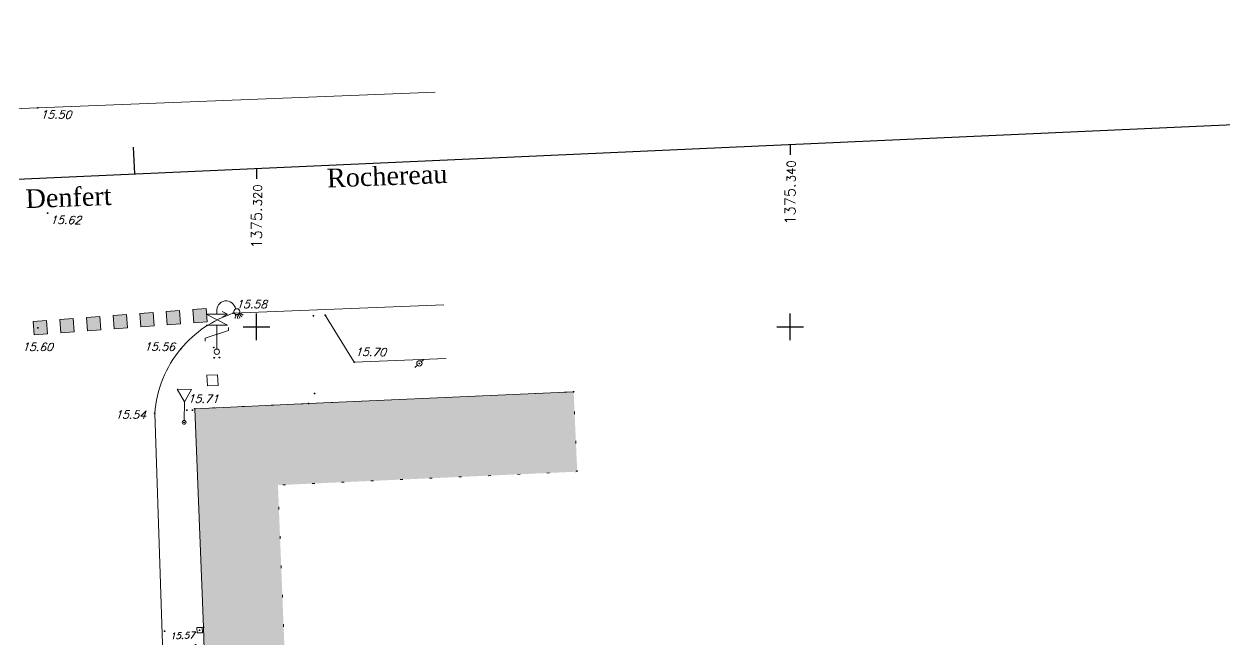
# Model space of a CAD drawing. Header units: metres. Extents: x 1373359 to 1376054, y 5226623 to 5228666.
# Drawn here: x 1375311.28 to 1375356.26, y 5226788.26 to 5226811.35 of the extents above; entities that cross this region are included whole.
import ezdxf
from ezdxf.enums import TextEntityAlignment as Align

# ---------------------------------------------------------------- set-up
doc = ezdxf.new("R2010")
doc.units = ezdxf.units.M
doc.header["$LTSCALE"] = 2
doc.header["$PDMODE"] = 32
doc.header["$PDSIZE"] = 0.02
doc.linetypes.add('POINTILLE', pattern=[0.25, 0, -0.25])
doc.layers.get('0').update_dxf_attribs({"color": 6})
for name, color, linetype, lineweight in [('ASSEP_P_AFFCAR', 5, 'Continuous', 0), ('DIVERS_P_POINT', 7, 'Continuous', 9), ('EAU_P_BCR', 4, 'Continuous', 9), ('FDP_F_BATI', 7, 'Continuous', 9), ('FDP_L_BATI', 7, 'Continuous', 9), ('MUL_P_SUPXET--', 1, 'Continuous', 9), ('SIGH_L_CEDEZ', 7, 'Continuous', 9), ('VOIE_F_TEXNOM', 7, 'Continuous', 0), ('VOIE_L_BORDURE', 7, 'Continuous', 9)]:
    doc.layers.add(name, color=color, linetype=linetype, lineweight=lineweight)
for name, color, linetype in [('MEP_F_CADRE', 7, 'Continuous'), ('MEP_F_CARRO', 7, 'Continuous'), ('MEP_F_TEXCARRO', 7, 'Continuous'), ('TopoAlt', 7, 'Continuous'), ('Topojis', 7, 'Continuous')]:
    doc.layers.add(name, color=color, linetype=linetype)
doc.styles.add('Romans 1.0', font='Romans.shx', dxfattribs={"height": 0.2})
doc.styles.get("Standard").update_dxf_attribs({"font": 'romans.shx'})
doc.styles.add('TNR', font='TIMES.TTF', dxfattribs={"width": 0.999})

# ---------------------------------------------------------------- blocks, each defined once
blk = doc.blocks.new('Tcpoint')
at = {"color": 0}
blk.add_point((0, 0), dxfattribs=at)
at = {"layer": 'TopoAlt'}
blk.add_attdef('ALT', (0.2, 0.2), '', height=0.24, dxfattribs=at)
blk = doc.blocks.new('TCPOINTZ0')
at = {"color": 0}
blk.add_point((0, 0), dxfattribs=at)
blk = doc.blocks.new('r021')
at = {"color": 0, "linetype": 'Continuous'}
for p, q in [((-0.269, 1.237), (0.268, 1.237)), ((0, 0.773), (-0.269, 1.237)), ((0.268, 1.237), (0, 0.773)), ((0, 0.773), (0, 0.07))]:
    blk.add_line(p, q, dxfattribs=at)
at = {"color": 0}
blk.add_circle((0, 0), 0.07, dxfattribs=at)
blk = doc.blocks.new('a001')
at = {"color": 0}
for points in [[(0.160355, 0.160355), (0.070711, 0.070711)], [(-0.070711, -0.070711), (-0.160355, -0.160355)]]:
    blk.add_lwpolyline(points, dxfattribs=at)
blk.add_circle((0, 0), 0.1, dxfattribs=at)
blk = doc.blocks.new('L016')
at = {"color": 0}
for p, q in [((0, 1.510991), (0, 1.4)), ((0, 1), (0, 0.1))]:
    blk.add_line(p, q, dxfattribs=at)
for points in [[(0.4, 1.4), (-0.4, 1.4), (0.4, 1), (-0.4, 1)], [(0.2, 1.5), (0.4, 1.4), (0.2, 1.3)], [(0.700628, 1.399688), (0.684459, 1.240974)], [(0.752708, 1.388229), (0.78082, 1.234594)], [(0.792944, 1.396773), (0.86024, 1.256612)], [(0.830421, 1.422331), (0.931041, 1.303495)], [(0.855244, 1.462269), (0.984837, 1.372556)], [(-0.438601, 0.390519), (-0.438601, 0.500753), (0.438601, 0.792376), (0.438601, 0.902609)]]:
    blk.add_lwpolyline(points, dxfattribs=at)
for centre, radius in [((0.75, 1.5), 0.111803), ((0, 0), 0.1)]:
    blk.add_circle(centre, radius, dxfattribs=at)
blk.add_arc((0.35, 1.55), 0.353553, 8.130102, 188.130102, dxfattribs=at)
blk = doc.blocks.new('CB012')
at = {"color": 0}
blk.add_line((0, 0), (0, 0), dxfattribs=at)
blk.add_lwpolyline([(-0.1, -0.1), (-0.1, 0.1), (0.1, 0.1), (0.1, -0.1)], close=True, dxfattribs=at)
blk = doc.blocks.new('CB014')
at = {"color": 0}
blk.add_line((0, 0), (0, 0), dxfattribs=at)
blk.add_lwpolyline([(-0.2, -0.2), (-0.2, 0.2), (0.2, 0.2), (0.2, -0.2)], close=True, dxfattribs=at)

msp = doc.modelspace()

# ---------------------------------------------------------------- hatches: boundary and pattern name
at = {"layer": 'FDP_F_BATI'}
msp.add_hatch(color=9, dxfattribs=at).paths.add_polyline_path([(1375322.615, 5226779.478), (1375322.474, 5226783.412), (1375321.185, 5226784.438), (1375320.802, 5226794.064), (1375332.02, 5226794.568), (1375331.885, 5226797.565), (1375321.942, 5226797.117), (1375317.686, 5226796.928), (1375318.012, 5226788.735), (1375318.035, 5226787.903), (1375318.059, 5226787.076), (1375318.211, 5226782.973), (1375319.272, 5226782.109), (1375320.005, 5226781.546)])
at = {"layer": 'SIGH_L_CEDEZ'}
h = msp.add_hatch(color=9, dxfattribs=at)
h.paths.add_polyline_path([(1375312.129, 5226800.232), (1375311.63, 5226800.194), (1375311.668, 5226799.696), (1375312.166, 5226799.733)])
h.paths.add_polyline_path([(1375313.126, 5226800.306), (1375312.627, 5226800.269), (1375312.665, 5226799.77), (1375313.163, 5226799.808)])
h.paths.add_polyline_path([(1375314.123, 5226800.381), (1375313.625, 5226800.344), (1375313.662, 5226799.845), (1375314.161, 5226799.882)])
h.paths.add_polyline_path([(1375315.12, 5226800.456), (1375314.622, 5226800.418), (1375314.659, 5226799.92), (1375315.158, 5226799.957)])
h.paths.add_polyline_path([(1375316.118, 5226800.53), (1375315.619, 5226800.493), (1375315.656, 5226799.994), (1375316.155, 5226800.032)])
h.paths.add_polyline_path([(1375317.115, 5226800.605), (1375316.616, 5226800.568), (1375316.654, 5226800.069), (1375317.152, 5226800.106)])
h.paths.add_polyline_path([(1375318.112, 5226800.68), (1375317.613, 5226800.642), (1375317.651, 5226800.144), (1375318.149, 5226800.181)])

# ---------------------------------------------------------------- linework, layer by layer
at = {"layer": 'FDP_F_BATI', "color": 255, "linetype": 'POINTILLE', "ltscale": 2, "flags": 128}
msp.add_lwpolyline([(1375322.615, 5226779.478), (1375322.474, 5226783.412), (1375321.185, 5226784.438), (1375320.802, 5226794.064), (1375332.02, 5226794.568), (1375331.885, 5226797.565), (1375321.942, 5226797.117), (1375317.686, 5226796.928), (1375318.012, 5226788.735), (1375318.035, 5226787.903), (1375318.059, 5226787.076), (1375318.211, 5226782.973), (1375319.272, 5226782.109), (1375320.005, 5226781.546)], close=True, dxfattribs=at)
at = {"layer": 'FDP_L_BATI'}
msp.add_lwpolyline([(1375331.885, 5226797.565), (1375321.942, 5226797.117), (1375317.686, 5226796.928), (1375318.012, 5226788.735), (1375318.035, 5226787.903), (1375318.235, 5226787.909)], dxfattribs=at)
at = {"layer": 'MEP_F_CADRE', "flags": 128}
for points in [[(1375193.192, 5226741.78), (1375276.098, 5226745.507), (1375273.475, 5226803.848), (1375440.307, 5226811.347), (1375448.219, 5226635.325), (1375198.471, 5226624.098), (1375193.182, 5226741.779)], [(1375315.433, 5226805.734), (1375315.388, 5226806.733)]]:
    msp.add_lwpolyline(points, dxfattribs=at)
at = {"layer": 'MEP_F_CARRO'}
for p, q in [((1375320, 5226799.5), (1375320, 5226800.5)), ((1375340, 5226799.5), (1375340, 5226800.5)), ((1375319.5, 5226800), (1375320.5, 5226800)), ((1375339.5, 5226800), (1375340.5, 5226800))]:
    msp.add_line(p, q, dxfattribs=at)
at = {"layer": 'MEP_F_TEXCARRO'}
for p, q in [((1375340, 5226806.838), (1375340, 5226806.438)), ((1375320, 5226805.939), (1375320, 5226805.539))]:
    msp.add_line(p, q, dxfattribs=at)
at = {"layer": 'SIGH_L_CEDEZ', "flags": 128}
for points in [[(1375317.613, 5226800.642), (1375318.112, 5226800.68)], [(1375318.112, 5226800.68), (1375318.149, 5226800.181)], [(1375311.63, 5226800.194), (1375312.129, 5226800.232)], [(1375312.129, 5226800.232), (1375312.166, 5226799.733)], [(1375313.625, 5226800.344), (1375314.123, 5226800.381)], [(1375313.625, 5226800.344), (1375313.662, 5226799.845)], [(1375314.123, 5226800.381), (1375314.161, 5226799.882)], [(1375314.622, 5226800.418), (1375315.12, 5226800.456)], [(1375314.622, 5226800.418), (1375314.659, 5226799.92)], [(1375315.12, 5226800.456), (1375315.158, 5226799.957)], [(1375315.619, 5226800.493), (1375316.118, 5226800.53)], [(1375315.619, 5226800.493), (1375315.656, 5226799.994)], [(1375316.118, 5226800.53), (1375316.155, 5226800.032)], [(1375316.616, 5226800.568), (1375317.115, 5226800.605)], [(1375316.616, 5226800.568), (1375316.654, 5226800.069)], [(1375317.115, 5226800.605), (1375317.152, 5226800.106)], [(1375317.613, 5226800.642), (1375317.651, 5226800.144)], [(1375311.63, 5226800.194), (1375311.668, 5226799.696)], [(1375313.662, 5226799.845), (1375314.161, 5226799.882)], [(1375314.659, 5226799.92), (1375315.158, 5226799.957)], [(1375315.656, 5226799.994), (1375316.155, 5226800.032)], [(1375316.654, 5226800.069), (1375317.152, 5226800.106)], [(1375317.651, 5226800.144), (1375318.149, 5226800.181)], [(1375311.668, 5226799.696), (1375312.166, 5226799.733)]]:
    msp.add_lwpolyline(points, dxfattribs=at)
msp.add_lwpolyline([(1375313.163, 5226799.808), (1375312.665, 5226799.77), (1375312.627, 5226800.269), (1375313.126, 5226800.306)], close=True, dxfattribs=at)
at = {"layer": 'VOIE_L_BORDURE'}
msp.add_line((1375323.663, 5226798.666), (1375327.104, 5226798.805), dxfattribs=at)
msp.add_lwpolyline([(1375326.698, 5226808.797), (1375311.801, 5226808.207), (1375297.667, 5226807.645)], dxfattribs=at)
msp.add_lwpolyline([(1375402.724, 5226713.379), (1375400.701, 5226715.025), (1375392.427, 5226721.694), (1375389.545, 5226723.966), (1375382.385, 5226729.671), (1375376.313, 5226734.583), (1375370.429, 5226739.315), (1375366.386, 5226742.485), (1375359.222, 5226748.264), (1375358.284, 5226749.023), (1375355.295, 5226751.422), (1375347.521, 5226757.654), (1375339.552, 5226764.036), (1375336.617, 5226766.396), (1375328.098, 5226773.128), (1375324.472, 5226776.058), (1375318.028, 5226781.188, -0.046775), (1375317.289, 5226781.898, -0.078091), (1375316.889, 5226782.542, -0.105958), (1375316.617, 5226783.97), (1375316.184, 5226796.759, -0.155756), (1375317.163, 5226799.173, -0.141291), (1375319.128, 5226800.505), (1375327.023, 5226800.827)], format="xyb", dxfattribs=at)
at = {"layer": 'VOIE_L_BORDURE', "linetype": 'Continuous', "flags": 128}
msp.add_lwpolyline([(1375322.576, 5226800.431), (1375323.663, 5226798.666)], dxfattribs=at)

# ---------------------------------------------------------------- block references
at = {"layer": 'ASSEP_P_AFFCAR', "yscale": -1.000000000058171, "rotation": 1.605553189707896}
msp.add_blockref('CB012', (1375317.864, 5226788.625), dxfattribs=at)
at = {"layer": 'DIVERS_P_POINT', "yscale": -1.000000000059976, "rotation": 2.536222058108397}
msp.add_blockref('CB014', (1375318.348, 5226797.989), dxfattribs=at)
at = {"layer": 'EAU_P_BCR', "yscale": -1.000000000358183, "rotation": 86.17566470917495}
msp.add_blockref('a001', (1375326.104, 5226798.626), dxfattribs=at)
at = {"layer": 'MUL_P_SUPXET--'}
msp.add_blockref('L016', (1375318.511, 5226799.065), dxfattribs=at)
at = {"layer": 'SIGH_L_CEDEZ', "rotation": 359.5468884782459}
msp.add_blockref('r021', (1375317.286, 5226796.416), dxfattribs=at)
at = {"layer": 'Topojis'}
ref = msp.add_blockref('Tcpoint', (1375311.801, 5226808.207), dxfattribs=dict(at, rotation=359.5468884782459))
ref.add_attrib('ALT', '15.50', dxfattribs={"layer": 'TopoAlt', "color": 7, "height": 0.3, "rotation": 359.5469, "style": 'Romans 1.0', "oblique": 18}).set_placement((1375311.901, 5226808.106), align=Align.TOP_LEFT)
ref = msp.add_blockref('Tcpoint', (1375312.168, 5226804.257), dxfattribs=dict(at, rotation=359.5468884782459))
ref.add_attrib('ALT', '15.62', dxfattribs={"layer": 'TopoAlt', "color": 7, "height": 0.3, "rotation": 359.5469, "style": 'Romans 1.0', "oblique": 18}).set_placement((1375312.267, 5226804.156), align=Align.TOP_LEFT)
ref = msp.add_blockref('Tcpoint', (1375319.128, 5226800.505), dxfattribs=dict(at, rotation=359.5468884782459))
ref.add_attrib('ALT', '15.58', dxfattribs={"layer": 'TopoAlt', "color": 7, "height": 0.3, "rotation": 359.5469, "style": 'Romans 1.0', "oblique": 18}).set_placement((1375319.236, 5226801.001), align=Align.TOP_LEFT)
at = {"layer": 'Topojis', "rotation": 359.5468884782459}
for p in [(1375322.129, 5226800.404), (1375322.576, 5226800.431), (1375318.396, 5226799.221), (1375318.41, 5226798.838), (1375318.61, 5226798.844), (1375326.104, 5226798.626), (1375331.885, 5226797.565), (1375321.942, 5226797.117), (1375322.176, 5226797.5), (1375317.598, 5226796.875), (1375317.686, 5226796.928), (1375317.286, 5226796.416), (1375316.551, 5226788.589), (1375317.864, 5226788.625), (1375318.012, 5226788.735)]:
    msp.add_blockref('TCPOINTZ0', p, dxfattribs=at)
at = {"layer": 'Topojis'}
ref = msp.add_blockref('Tcpoint', (1375311.803, 5226799.957), dxfattribs=dict(at, rotation=359.5468884782459))
ref.add_attrib('ALT', '15.60', dxfattribs={"layer": 'TopoAlt', "color": 7, "height": 0.3, "rotation": 359.5469, "style": 'Romans 1.0', "oblique": 18}).set_placement((1375311.209, 5226799.399), align=Align.TOP_LEFT)
ref = msp.add_blockref('Tcpoint', (1375317.163, 5226799.173), dxfattribs=dict(at, rotation=359.5468884782459))
ref.add_attrib('ALT', '15.56', dxfattribs={"layer": 'TopoAlt', "color": 7, "height": 0.3, "rotation": 359.5469, "style": 'Romans 1.0', "oblique": 18}).set_placement((1375315.784, 5226799.407), align=Align.TOP_LEFT)
ref = msp.add_blockref('Tcpoint', (1375323.663, 5226798.666), dxfattribs=dict(at, rotation=359.5468884782459))
ref.add_attrib('ALT', '15.70', dxfattribs={"layer": 'TopoAlt', "color": 7, "height": 0.3, "rotation": 359.5469, "style": 'Romans 1.0', "oblique": 18}).set_placement((1375323.695, 5226799.209), align=Align.TOP_LEFT)
ref = msp.add_blockref('Tcpoint', (1375317.388, 5226796.875), dxfattribs=dict(at, rotation=359.5468884782459))
ref.add_attrib('ALT', '15.71', dxfattribs={"layer": 'TopoAlt', "color": 7, "height": 0.3, "rotation": 359.5469, "style": 'Romans 1.0', "oblique": 18}).set_placement((1375317.418, 5226797.456), align=Align.TOP_LEFT)
ref = msp.add_blockref('Tcpoint', (1375316.184, 5226796.759), dxfattribs=dict(at, rotation=359.5468884782459))
ref.add_attrib('ALT', '15.54', dxfattribs={"layer": 'TopoAlt', "color": 7, "height": 0.3, "rotation": 359.5469, "style": 'Romans 1.0', "oblique": 18}).set_placement((1375314.697, 5226796.861), align=Align.TOP_LEFT)
ref = msp.add_blockref('Tcpoint', (1375317.715, 5226788.078), dxfattribs=dict(at, rotation=2.573795377001278))
ref.add_attrib('ALT', '15.57', (1375316.76, 5226788.285), dxfattribs={"layer": 'TopoAlt', "height": 0.24, "rotation": 2.5738, "oblique": 18})

# ---------------------------------------------------------------- texts
at = {"layer": 'MEP_F_TEXCARRO'}
for s, height, p in [('340', 0.32, (1375340.2, 5226806.238)), ('320', 0.32, (1375320.2, 5226805.339)), ('1375.', 0.4, (1375340.2, 5226805.369)), ('1375.', 0.4, (1375320.2, 5226804.47))]:
    msp.add_text(s, height=height, rotation=90, dxfattribs=at).set_placement(p, align=Align.RIGHT)
at = {"layer": 'VOIE_F_TEXNOM', "style": 'TNR', "width": 0.999}
for s, p in [('Rochereau', (1375322.651, 5226805.219)), ('Denfert', (1375311.353, 5226804.444))]:
    msp.add_text(s, height=0.7, rotation=2.1743, dxfattribs=at).set_placement(p)

doc.saveas('drawing.dxf')
